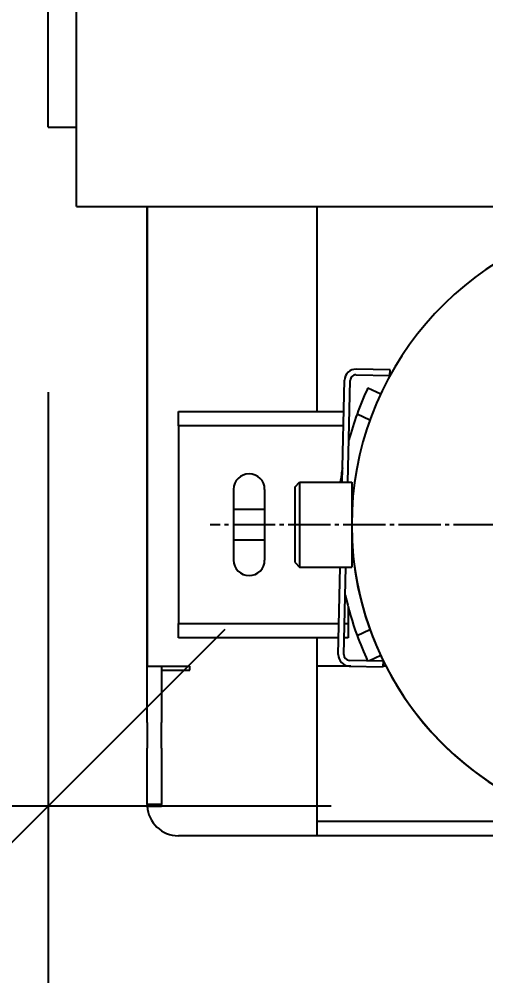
# Model space of a CAD drawing. Header units: millimetres. Extents: x 3795014 to 4300160, y 3869364 to 4016788.
# Drawn here: x 3865187.1 to 3865351.9, y 4009914.3 to 4010255 of the extents above; entities that cross this region are included whole.
import ezdxf

# ---------------------------------------------------------------- set-up
doc = ezdxf.new("R2010")
doc.units = ezdxf.units.MM
doc.linetypes.add('K5LT_AXLED', pattern=[19.5, 15, -1.5, 1.5, -1.5])
doc.linetypes.add('K5LT_BASIC', pattern=[0])
doc.layers.get('Defpoints').update_dxf_attribs({"color": 3})
doc.layers.add('размеры', color=7, linetype='Continuous', lineweight=18)
doc.layers.add('Системный слой', color=7, linetype='Continuous')
doc.styles.add('ВНИПИТЕКСТ', font='isocpeui.ttf')
doc.styles.add('ГОСТ 2.304', font='isocpeur.ttf')
doc.dimstyles.new('СПДС$0', dxfattribs={"dimscale": 100, "dimtxt": 2.5, "dimasz": 2.5, "dimexe": 1.25, "dimexo": 0.004, "dimgap": 1, "dimtad": 1, "dimdec": 0, "dimtxsty": 'ВНИПИТЕКСТ', "dimblk": 'OBLIQUE', "dimcen": 0, "dimdle": 1.25, "dimclrd": 256, "dimclre": 256, "dimclrt": 256, "dimadec": 0, "dimazin": 2, "dimtfac": 1, "dimtdec": 0, "dimtmove": 1, "dimatfit": 3, "dimldrblk": 'NONE', "dimfxl": 1, "dimlwd": -1, "dimlwe": -1, "dimarcsym": 0})

# ---------------------------------------------------------------- blocks, each defined once
blk = doc.blocks.new('_Oblique')
at = {"color": 0, "linetype": 'ByBlock', "lineweight": -2}
blk.add_line((-0.5, -0.5), (0.5, 0.5), dxfattribs=at)
blk = doc.blocks.new('*D154')
at = {"layer": 'Defpoints', "color": 0, "lineweight": 20, "transparency": 16777216}
for p in [(3864697.3, 4010215.71), (3865197.3, 4010154.38), (3864697.3, 4009976.79)]:
    blk.add_point(p, dxfattribs=at)
at = {"layer": 'размеры', "color": 0, "lineweight": -2, "transparency": 16777216}
for p, q in [((3864697.3, 4010184.46), (3864697.3, 4009914.29)), ((3865197.3, 4010123.13), (3865197.3, 4009914.29)), ((3865297.3, 4009976.79), (3864597.3, 4009976.79))]:
    blk.add_line(p, q, dxfattribs=at)
at = {"layer": 'размеры', "color": 0, "lineweight": -2, "transparency": 16777216, "xscale": 125, "yscale": 125, "zscale": 125, "rotation": 180}
blk.add_blockref('_Oblique', (3864697.3, 4009976.79), dxfattribs=at)
at = {"layer": 'размеры', "color": 0, "lineweight": -2, "transparency": 16777216, "xscale": 125, "yscale": 125, "zscale": 125}
blk.add_blockref('_Oblique', (3865197.3, 4009976.79), dxfattribs=at)
at = {"layer": 'размеры', "color": 0, "transparency": 16777216, "insert": (3864947.3, 4010070.54), "char_height": 125, "attachment_point": 5, "style": 'ГОСТ 2.304'}
blk.add_mtext('\\A1;500', dxfattribs=at)

msp = doc.modelspace()

# ---------------------------------------------------------------- linework, layer by layer
at = {"layer": 'Системный слой', "linetype": 'K5LT_BASIC'}
for p, q in [((3865207.3, 4010188.79), (3865207.3, 4010473.79)), ((3865197.3, 4010216.83), (3865197.3, 4010431.6)), ((3865197.3, 4010216.83), (3865207.3, 4010216.83)), ((3865207.3, 4010188.79), (3865362.3, 4010188.79)), ((3865232.3, 4010026.29), (3865232.3, 4010188.79)), ((3865232.3, 4010188.79), (3865232.3, 4010026.29)), ((3865292.3, 4010188.79), (3865292.3, 4010116.29)), ((3865306.09, 4010129.28), (3865318.09, 4010129)), ((3865318.13, 4010131), (3865306.14, 4010131.28)), ((3865318.09, 4010129), (3865318.13, 4010131)), ((3865301.22, 4010091.29), (3865302.04, 4010127.37)), ((3865303.22, 4010091.29), (3865304.04, 4010127.32)), ((3865310.29, 4010124.68), (3865314.82, 4010122.57)), ((3865243.3, 4010111.29), (3865243.3, 4010116.29)), ((3865243.3, 4010116.29), (3865301.79, 4010116.29)), ((3865311.01, 4010113.31), (3865306.46, 4010115.43)), ((3865243.3, 4010111.29), (3865243.3, 4010105.29)), ((3865301.68, 4010111.29), (3865243.3, 4010111.29)), ((3865243.3, 4010105.29), (3865243.3, 4010047.29)), ((3865262.8, 4010088.79), (3865262.8, 4010063.79)), ((3865273.8, 4010088.79), (3865273.8, 4010063.79)), ((3865284.56, 4010089.69), (3865286.16, 4010091.29)), ((3865284.56, 4010087.12), (3865284.56, 4010089.69)), ((3865286.16, 4010091.29), (3865304.56, 4010091.29)), ((3865286.16, 4010091.29), (3865286.16, 4010088.41)), ((3865286.16, 4010088.41), (3865286.16, 4010061.29)), ((3865304.56, 4010091.29), (3865304.56, 4010088.41)), ((3865304.56, 4010088.41), (3865304.56, 4010061.29)), ((3865284.56, 4010062.89), (3865284.56, 4010087.12)), ((3865305.02, 4010086.29), (3865304.56, 4010086.29)), ((3865262.8, 4010081.79), (3865273.8, 4010081.79)), ((3865273.8, 4010070.79), (3865262.8, 4010070.79)), ((3865305.02, 4010066.29), (3865304.56, 4010066.29)), ((3865284.56, 4010062.89), (3865286.16, 4010061.29)), ((3865286.16, 4010061.29), (3865304.56, 4010061.29)), ((3865299.82, 4010030.39), (3865300.53, 4010061.29)), ((3865301.82, 4010030.35), (3865302.53, 4010061.29)), ((3865243.3, 4010047.29), (3865243.3, 4010041.29)), ((3865303.3, 4010047.29), (3865303.3, 4010041.29)), ((3865243.3, 4010036.29), (3865243.3, 4010041.29)), ((3865243.3, 4010041.29), (3865300.07, 4010041.29)), ((3865302.07, 4010041.29), (3865303.3, 4010041.29)), ((3865303.3, 4010041.29), (3865303.3, 4010036.29)), ((3865306.46, 4010037.15), (3865311.01, 4010039.27)), ((3865299.96, 4010036.29), (3865243.3, 4010036.29)), ((3865292.3, 4010036.29), (3865292.3, 4009966.29)), ((3865303.3, 4010036.29), (3865301.96, 4010036.29)), ((3865314.82, 4010030.01), (3865310.81, 4010028.14)), ((3865315.77, 4010028.03), (3865303.78, 4010028.3)), ((3865315.73, 4010026.03), (3865315.77, 4010028.03)), ((3865232.3, 4010006.29), (3865232.3, 4010026.29)), ((3865232.3, 4010026.29), (3865237.3, 4010026.29)), ((3865232.3, 4010026.29), (3865243.3, 4010026.29)), ((3865237.3, 4010026.29), (3865237.3, 4010006.29)), ((3865237.3, 4010024.79), (3865247.3, 4010024.79)), ((3865243.3, 4010026.29), (3865247.3, 4010026.29)), ((3865247.3, 4010024.79), (3865247.3, 4010026.29)), ((3865304.27, 4010026.29), (3865292.3, 4010026.29)), ((3865303.73, 4010026.3), (3865315.73, 4010026.03)), ((3865316.65, 4010026.29), (3865315.73, 4010026.29)), ((3865232.3, 4010006.29), (3865232.3, 4009997.29)), ((3865237.3, 4009997.29), (3865237.3, 4010006.29)), ((3865232.3, 4009977.29), (3865232.3, 4009997.29)), ((3865237.3, 4009997.29), (3865237.3, 4009977.29)), ((3865237.3, 4009977.29), (3865232.3, 4009977.29)), ((3865232.3, 4009976.79), (3865237.3, 4009976.79)), ((3865237.3, 4009976.79), (3865237.3, 4009977.29)), ((3865383, 4009971.29), (3865292.3, 4009971.29)), ((3865292.3, 4009966.29), (3865243.29, 4009966.29)), ((3865536.3, 4009966.29), (3865292.3, 4009966.29))]:
    msp.add_line(p, q, dxfattribs=at)
at = {"layer": 'Системный слой', "linetype": 'K5LT_AXLED'}
msp.add_line((3865414.06, 4010076.29), (3865254.56, 4010076.29), dxfattribs=at)
at = {"layer": 'Системный слой', "linetype": 'K5LT_BASIC'}
for centre, radius, start, end in [((3865414.06, 4010076.29), 109.5, 98.9325, 180), ((3865414.06, 4010076.29), 109.5, 98.9314, 180), ((3865306.04, 4010127.28), 4, 88.6884, 178.6884), ((3865306.04, 4010127.28), 2, 88.6884, 178.6884), ((3865414.06, 4010076.29), 114.5, 155, 160.0104), ((3865414.06, 4010076.29), 114.5, 160.0104, 164.8147), ((3865414.06, 4010076.29), 114.5, 169.913, 172.4724), ((3865268.3, 4010088.79), 5.5, 0, 180), ((3865414.06, 4010076.29), 109.5, 180, 270), ((3865414.06, 4010076.29), 109.5, 180, 314.4767), ((3865268.3, 4010063.79), 5.5, 180, 0), ((3865414.06, 4010076.29), 114.5, 192.5621, 199.9896), ((3865414.06, 4010076.29), 114.5, 199.9896, 204.8592), ((3865303.82, 4010030.3), 4, 178.6884, 268.6884), ((3865303.82, 4010030.3), 2, 178.6884, 268.6884), ((3865243.3, 4009977.29), 11, 180, 182.6053), ((3865243.29, 4009977.29), 11, 182.6053, 270)]:
    msp.add_arc(centre, radius, start, end, dxfattribs=at)

# ---------------------------------------------------------------- dimensions: what is measured, and where the dimension line sits
at = {"layer": 'размеры'}
dim = msp.add_linear_dim(base=(3864697.3, 4009976.79), p1=(3865197.3, 4010154.38), p2=(3864697.3, 4010215.71), dimstyle='СПДС$0', override={"dimscale": 50, "dimexo": 0.625, "dimgap": 0.625, "dimrnd": 0.001, "dimtxsty": 'ГОСТ 2.304', "dimcen": 2.5, "dimdle": 2, "dimclrd": 0, "dimclre": 0, "dimclrt": 0, "dimtfac": 0.75, "dimtolj": 1, "dimlwd": -2, "dimlwe": -2, "dimarcsym": 1}, dxfattribs=at)
dim.commit()
dim.dimension.update_dxf_attribs({"geometry": '*D154', "text_midpoint": (3864947.3, 4009976.79), "dimtype": 160})

doc.saveas('drawing.dxf')
